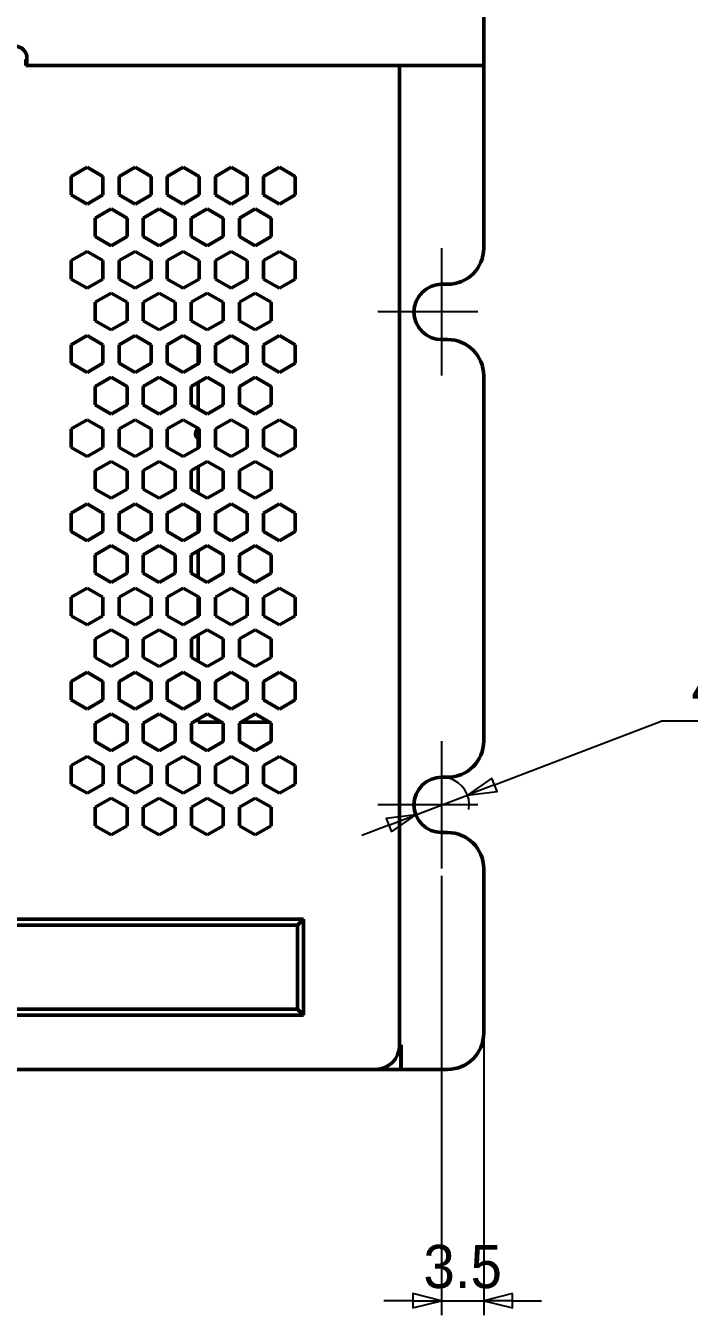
# Model space of a CAD drawing. Header units: millimetres. Extents: x 29 to 1149, y -40 to 354.
# Drawn here: x 184.7 to 239.9, y 176.5 to 283.8 of the extents above; entities that cross this region are included whole.
import ezdxf

# ---------------------------------------------------------------- set-up
doc = ezdxf.new("R2010")
doc.units = ezdxf.units.MM
doc.header["$LTSCALE"] = 1.2
doc.layers.get('0').update_dxf_attribs({"lineweight": 25})
doc.layers.add('외형선(ISO)', color=7, linetype='Continuous', lineweight=50)
doc.layers.add('중심 표식(ISO)', color=3, linetype='Continuous', lineweight=25, true_color=0x00ff00)
doc.layers.add('치수(ISO)', color=1, linetype='Continuous', lineweight=25, true_color=0xff0000)
doc.styles.add('레이블 문자 (JIS)', font='')
doc.styles.get('레이블 문자 (JIS)').set_extended_font_data('Gulim')
doc.dimstyles.new('복사 대상기본값 (JIS)', dxfattribs={"dimscale": 1.2, "dimtxt": 3, "dimasz": 2, "dimexe": 1, "dimexo": 0.5, "dimgap": 0.8, "dimtad": 1, "dimdsep": 46, "dimtxsty": '레이블 문자 (JIS)', "dimblk": 'Filled-1', "dimcen": 0.09, "dimdle": 10, "dimclrd": 256, "dimclre": 256, "dimclrt": 256, "dimazin": 2, "dimtfac": 0.666667, "dimtmove": 0, "dimatfit": 3, "dimldrblk": 'OPEN', "dimfxl": 1, "dimtolj": 1, "dimtzin": 0, "dimlwd": -1, "dimlwe": -1, "dimarcsym": 0})

# ---------------------------------------------------------------- blocks, each defined once
blk = doc.blocks.new('Filled-1')
at = {"color": 0}
for p, q in [((0, 0), (-1, 0.25)), ((-1, 0.25), (-1, -0.25)), ((-1, 0), (0, 0)), ((-1, -0.25), (0, 0))]:
    blk.add_line(p, q, dxfattribs=at)
at = {"color": 0, "flags": 128}
blk.add_lwpolyline([(-1, -0.25), (0, 0), (-1, 0.25), (-1, -0.25)], dxfattribs=at)
at = {"color": 0}
blk.add_solid([(-1, -0.25), (0, 0), (-1, 0.25), (-1, -0.25)], dxfattribs=at)
blk = doc.blocks.new('*D25')
at = {"layer": 'Defpoints', "color": 0}
for p in [(219.3, 213.68), (222.8, 199.98), (222.8, 177.74)]:
    blk.add_point(p, dxfattribs=at)
at = {"layer": '치수(ISO)', "color": 7}
for p, q in [((219.3, 213.08), (219.3, 176.54)), ((222.8, 199.38), (222.8, 176.54)), ((216.9, 177.74), (214.5, 177.74)), ((219.3, 177.74), (222.8, 177.74)), ((225.2, 177.74), (227.6, 177.74))]:
    blk.add_line(p, q, dxfattribs=at)
at = {"layer": '치수(ISO)', "color": 7, "linetype": 'ByBlock', "xscale": 2.4, "yscale": 2.4, "zscale": 2.4}
blk.add_blockref('Filled-1', (219.3, 177.74), dxfattribs=at)
at = {"layer": '치수(ISO)', "color": 7, "linetype": 'ByBlock', "xscale": 2.4, "yscale": 2.4, "zscale": 2.4, "rotation": 180}
blk.add_blockref('Filled-1', (222.8, 177.74), dxfattribs=at)
at = {"layer": '치수(ISO)', "color": 7, "insert": (221.05, 182.39), "char_height": 3.6, "attachment_point": 2, "style": '레이블 문자 (JIS)'}
blk.add_mtext('\\A1;3.5', dxfattribs=at)
blk = doc.blocks.new('_Open')
at = {"color": 0, "linetype": 'ByBlock', "lineweight": -2}
for p, q in [((-1, 0.167), (0, 0)), ((-1, -0.167), (0, 0)), ((0, 0), (-1, 0))]:
    blk.add_line(p, q, dxfattribs=at)
blk = doc.blocks.new('*D26')
at = {"layer": 'Defpoints', "color": 0}
for p in [(221.45, 219.8), (217.15, 218.16)]:
    blk.add_point(p, dxfattribs=at)
at = {"layer": '치수(ISO)', "color": 7}
for p, q in [((223.69, 220.66), (237.56, 225.96)), ((256.02, 225.96), (237.56, 225.96)), ((217.15, 218.16), (221.45, 219.8)), ((214.91, 217.31), (212.66, 216.45))]:
    blk.add_line(p, q, dxfattribs=at)
blk.add_arc((219.3, 218.98), 2.3, 350.652, 75.0106, dxfattribs=at)
at = {"layer": '치수(ISO)', "color": 7, "linetype": 'ByBlock', "xscale": 2.4, "yscale": 2.4, "zscale": 2.4}
for p, rotation in [((221.45, 219.8), 200.8953186600196), ((217.15, 218.16), 20.8953186600196)]:
    blk.add_blockref('Filled-1', p, dxfattribs=dict(at, rotation=rotation))
at = {"layer": '치수(ISO)', "color": 7, "insert": (247.27, 230.61), "char_height": 3.6, "attachment_point": 2, "style": '레이블 문자 (JIS)'}
blk.add_mtext('\\A1;\\fGulim|b0|i0;4-∅4.6', dxfattribs=at)

msp = doc.modelspace()

# ---------------------------------------------------------------- linework, layer by layer
at = {"layer": '외형선(ISO)', "color": 7}
for p, q in [((222.7972, 280.4841), (222.7972, 285.4841)), ((184.7972, 280.4841), (184.7972, 281.0841)), ((184.6971, 280.984), (184.6971, 280.484)), ((184.7972, 280.4841), (184.6971, 280.4841)), ((208.2972, 280.4841), (184.6971, 280.484)), ((184.7972, 280.4841), (219.7972, 280.4841)), ((206.1177, 280.4841), (206.1177, 280.4841)), ((215.7976, 198.9841), (215.7971, 280.4841)), ((222.7972, 280.4841), (219.7972, 280.4841)), ((222.7972, 280.4841), (222.7972, 279.4841)), ((222.7972, 279.4841), (222.7972, 265.2841)), ((188.4722, 271.249), (189.7972, 272.014)), ((189.7972, 272.014), (191.1222, 271.249)), ((192.4722, 271.249), (193.7972, 272.014)), ((193.7972, 272.014), (195.1222, 271.249)), ((196.4722, 271.249), (197.7972, 272.014)), ((197.7972, 272.014), (199.1222, 271.249)), ((200.4722, 271.2491), (201.7972, 272.0141)), ((201.7972, 272.0141), (203.1222, 271.2491)), ((204.4722, 271.2491), (205.7972, 272.0141)), ((205.7972, 272.0141), (207.1222, 271.2491)), ((188.4722, 269.719), (188.4722, 271.249)), ((191.1222, 271.249), (191.1222, 269.719)), ((192.4722, 269.719), (192.4722, 271.249)), ((195.1222, 271.249), (195.1222, 269.719)), ((196.4722, 269.719), (196.4722, 271.249)), ((199.1222, 271.249), (199.1222, 269.719)), ((200.4722, 269.719), (200.4722, 271.2491)), ((203.1222, 271.2491), (203.1222, 269.7191)), ((204.4722, 269.7191), (204.4722, 271.2491)), ((207.1222, 271.2491), (207.1222, 269.7191)), ((189.7972, 268.954), (188.4722, 269.719)), ((191.1222, 269.719), (189.7972, 268.954)), ((193.7972, 268.954), (192.4722, 269.719)), ((195.1222, 269.719), (193.7972, 268.954)), ((197.7972, 268.954), (196.4722, 269.719)), ((199.1222, 269.719), (197.7972, 268.954)), ((201.7972, 268.9541), (200.4722, 269.719)), ((203.1222, 269.7191), (201.7972, 268.9541)), ((205.7972, 268.9541), (204.4722, 269.7191)), ((207.1222, 269.7191), (205.7972, 268.9541)), ((190.4722, 267.7849), (191.7972, 268.5499)), ((191.7972, 268.5499), (193.1222, 267.7849)), ((194.4722, 267.7849), (195.7972, 268.5499)), ((195.7972, 268.5499), (197.1222, 267.7849)), ((198.4722, 267.7849), (199.7972, 268.5499)), ((199.7972, 268.5499), (201.1222, 267.785)), ((202.4722, 267.785), (203.7972, 268.55)), ((203.7972, 268.55), (205.1222, 267.785)), ((190.4722, 266.2549), (190.4722, 267.7849)), ((193.1222, 267.7849), (193.1222, 266.2549)), ((194.4722, 266.2549), (194.4722, 267.7849)), ((197.1222, 267.7849), (197.1222, 266.2549)), ((198.4722, 266.2549), (198.4722, 267.7849)), ((201.1222, 267.785), (201.1222, 266.2549)), ((202.4722, 266.255), (202.4722, 267.785)), ((205.1222, 267.785), (205.1222, 266.255)), ((191.7972, 265.4899), (190.4722, 266.2549)), ((193.1222, 266.2549), (191.7972, 265.4899)), ((195.7972, 265.4899), (194.4722, 266.2549)), ((197.1222, 266.2549), (195.7972, 265.4899)), ((199.7972, 265.4899), (198.4722, 266.2549)), ((201.1222, 266.2549), (199.7972, 265.4899)), ((203.7972, 265.49), (202.4722, 266.255)), ((205.1222, 266.255), (203.7972, 265.49)), ((188.4722, 264.249), (189.7972, 265.014)), ((189.7972, 265.014), (191.1222, 264.249)), ((192.4722, 264.249), (193.7972, 265.014)), ((193.7972, 265.014), (195.1222, 264.249)), ((196.4722, 264.249), (197.7972, 265.014)), ((197.7972, 265.014), (199.1222, 264.249)), ((200.4722, 264.2491), (201.7972, 265.0141)), ((201.7972, 265.0141), (203.1222, 264.2491)), ((204.4722, 264.2491), (205.7972, 265.0141)), ((205.7972, 265.0141), (207.1222, 264.2491)), ((188.4722, 262.719), (188.4722, 264.249)), ((191.1222, 264.249), (191.1223, 262.719)), ((192.4722, 262.719), (192.4722, 264.249)), ((195.1222, 264.249), (195.1223, 262.719)), ((196.4722, 262.719), (196.4722, 264.249)), ((199.1222, 264.249), (199.1223, 262.719)), ((200.4722, 262.719), (200.4722, 264.2491)), ((203.1222, 264.2491), (203.1223, 262.7191)), ((204.4722, 262.7191), (204.4722, 264.2491)), ((207.1222, 264.2491), (207.1223, 262.7191)), ((189.7972, 261.954), (188.4722, 262.719)), ((191.1223, 262.719), (189.7972, 261.954)), ((193.7972, 261.954), (192.4722, 262.719)), ((195.1223, 262.719), (193.7972, 261.954)), ((197.7972, 261.954), (196.4722, 262.719)), ((199.1223, 262.719), (197.7972, 261.954)), ((201.7972, 261.9541), (200.4722, 262.719)), ((203.1223, 262.7191), (201.7972, 261.9541)), ((205.7972, 261.9541), (204.4722, 262.7191)), ((207.1223, 262.7191), (205.7972, 261.9541)), ((219.2972, 262.2841), (219.7972, 262.2841)), ((190.4722, 260.7849), (191.7972, 261.5499)), ((190.4722, 259.2549), (190.4722, 260.7849)), ((191.7972, 261.5499), (193.1223, 260.7849)), ((193.1223, 260.7849), (193.1223, 259.2549)), ((194.4722, 260.7849), (195.7972, 261.5499)), ((194.4722, 259.2549), (194.4722, 260.7849)), ((195.7972, 261.5499), (197.1223, 260.7849)), ((197.1223, 260.7849), (197.1223, 259.2549)), ((198.4722, 260.7849), (199.7972, 261.5499)), ((198.4722, 259.2549), (198.4722, 260.7849)), ((199.7972, 261.5499), (201.1223, 260.785)), ((201.1223, 260.785), (201.1223, 259.2549)), ((202.4722, 260.785), (203.7972, 261.55)), ((202.4722, 259.255), (202.4722, 260.785)), ((203.7972, 261.55), (205.1223, 260.785)), ((205.1223, 260.785), (205.1223, 259.255)), ((191.7973, 258.4899), (190.4722, 259.2549)), ((193.1223, 259.2549), (191.7973, 258.4899)), ((195.7973, 258.4899), (194.4722, 259.2549)), ((197.1223, 259.2549), (195.7973, 258.4899)), ((199.7973, 258.4899), (198.4722, 259.2549)), ((201.1223, 259.2549), (199.7973, 258.4899)), ((203.7973, 258.49), (202.4722, 259.255)), ((205.1223, 259.255), (203.7973, 258.49)), ((188.4722, 257.249), (189.7973, 258.014)), ((189.7973, 258.014), (191.1223, 257.249)), ((192.4722, 257.249), (193.7973, 258.014)), ((193.7973, 258.014), (195.1223, 257.249)), ((196.4722, 257.249), (197.7973, 258.014)), ((197.7973, 258.014), (199.1223, 257.249)), ((200.4722, 257.2491), (201.7973, 258.0141)), ((201.7973, 258.0141), (203.1223, 257.2491)), ((204.4722, 257.2491), (205.7973, 258.0141)), ((205.7973, 258.0141), (207.1223, 257.2491)), ((219.7972, 257.6841), (219.2972, 257.6841)), ((188.4722, 255.719), (188.4722, 257.249)), ((191.1223, 257.249), (191.1223, 255.719)), ((192.4722, 255.719), (192.4722, 257.249)), ((195.1223, 257.249), (195.1223, 255.719)), ((196.4722, 255.719), (196.4722, 257.249)), ((199.0292, 257.3028), (199.0292, 255.6653)), ((199.1223, 257.249), (199.1223, 255.719)), ((200.4722, 255.719), (200.4722, 257.2491)), ((203.1223, 257.2491), (203.1223, 255.7191)), ((204.4722, 255.7191), (204.4722, 257.2491)), ((207.1223, 257.2491), (207.1223, 255.7191)), ((189.7973, 254.954), (188.4722, 255.719)), ((191.1223, 255.719), (189.7973, 254.954)), ((193.7973, 254.954), (192.4722, 255.719)), ((195.1223, 255.719), (193.7973, 254.954)), ((197.7973, 254.954), (196.4722, 255.719)), ((199.1223, 255.719), (197.7973, 254.954)), ((201.7973, 254.9541), (200.4722, 255.719)), ((203.1223, 255.7191), (201.7973, 254.9541)), ((205.7973, 254.9541), (204.4722, 255.7191)), ((207.1223, 255.7191), (205.7973, 254.9541)), ((190.4723, 253.7849), (191.7973, 254.5499)), ((191.7973, 254.5499), (193.1223, 253.7849)), ((194.4723, 253.7849), (195.7973, 254.5499)), ((195.7973, 254.5499), (197.1223, 253.7849)), ((198.4723, 253.7849), (199.7973, 254.5499)), ((199.7973, 254.5499), (201.1223, 253.785)), ((202.4723, 253.785), (203.7973, 254.55)), ((203.7973, 254.55), (205.1223, 253.785)), ((222.7972, 254.6841), (222.7972, 224.2841)), ((190.4723, 252.2549), (190.4723, 253.7849)), ((193.1223, 253.7849), (193.1223, 252.2549)), ((194.4723, 252.2549), (194.4723, 253.7849)), ((197.1223, 253.7849), (197.1223, 252.2549)), ((198.4723, 252.2549), (198.4723, 253.7849)), ((199.0292, 254.1065), (199.0292, 251.9334)), ((201.1223, 253.785), (201.1223, 252.2549)), ((202.4723, 252.255), (202.4723, 253.785)), ((205.1223, 253.785), (205.1223, 252.255)), ((191.7973, 251.4899), (190.4723, 252.2549)), ((193.1223, 252.2549), (191.7973, 251.4899)), ((195.7973, 251.4899), (194.4723, 252.2549)), ((197.1223, 252.2549), (195.7973, 251.4899)), ((199.7973, 251.4899), (198.4723, 252.2549)), ((201.1223, 252.2549), (199.7973, 251.4899)), ((203.7973, 251.49), (202.4723, 252.255)), ((205.1223, 252.255), (203.7973, 251.49)), ((188.4723, 250.249), (189.7973, 251.014)), ((189.7973, 251.014), (191.1223, 250.249)), ((192.4723, 250.249), (193.7973, 251.014)), ((193.7973, 251.014), (195.1223, 250.249)), ((196.4723, 250.249), (197.7973, 251.014)), ((197.7973, 251.014), (199.1223, 250.249)), ((200.4723, 250.2491), (201.7973, 251.0141)), ((201.7973, 251.0141), (203.1223, 250.2491)), ((204.4723, 250.2491), (205.7973, 251.0141)), ((205.7973, 251.0141), (207.1223, 250.2491)), ((188.4723, 248.719), (188.4723, 250.249)), ((191.1223, 250.249), (191.1223, 248.719)), ((192.4723, 248.719), (192.4723, 250.249)), ((195.1223, 250.249), (195.1223, 248.719)), ((196.4723, 248.719), (196.4723, 250.249)), ((198.826, 249.8843), (198.826, 249.8318)), ((199.0292, 250.3028), (199.0292, 248.6653)), ((199.1223, 250.249), (199.1223, 248.719)), ((200.4723, 248.719), (200.4723, 250.2491)), ((203.1223, 250.2491), (203.1223, 248.7191)), ((204.4723, 248.7191), (204.4723, 250.2491)), ((207.1223, 250.2491), (207.1223, 248.7191)), ((189.7973, 247.954), (188.4723, 248.719)), ((191.1223, 248.719), (189.7973, 247.954)), ((193.7973, 247.954), (192.4723, 248.719)), ((195.1223, 248.719), (193.7973, 247.954)), ((197.7973, 247.954), (196.4723, 248.719)), ((199.1223, 248.719), (197.7973, 247.954)), ((201.7973, 247.9541), (200.4723, 248.719)), ((203.1223, 248.7191), (201.7973, 247.9541)), ((205.7973, 247.9541), (204.4723, 248.7191)), ((207.1223, 248.7191), (205.7973, 247.9541)), ((190.4723, 246.7849), (191.7973, 247.5499)), ((190.4723, 245.2549), (190.4723, 246.7849)), ((191.7973, 247.5499), (193.1223, 246.7849)), ((193.1223, 246.7849), (193.1223, 245.2549)), ((194.4723, 246.7849), (195.7973, 247.5499)), ((194.4723, 245.2549), (194.4723, 246.7849)), ((195.7973, 247.5499), (197.1223, 246.7849)), ((197.1223, 246.7849), (197.1223, 245.2549)), ((198.4723, 246.7849), (199.7973, 247.5499)), ((198.4723, 245.2549), (198.4723, 246.7849)), ((199.0292, 247.1065), (199.0292, 244.9334)), ((199.7973, 247.5499), (201.1223, 246.785)), ((201.1223, 246.785), (201.1223, 245.2549)), ((202.4723, 246.785), (203.7973, 247.55)), ((202.4723, 245.255), (202.4723, 246.785)), ((203.7973, 247.55), (205.1223, 246.785)), ((205.1223, 246.785), (205.1223, 245.255)), ((191.7973, 244.4899), (190.4723, 245.2549)), ((193.1223, 245.2549), (191.7973, 244.4899)), ((195.7973, 244.4899), (194.4723, 245.2549)), ((197.1223, 245.2549), (195.7973, 244.4899)), ((199.7973, 244.4899), (198.4723, 245.2549)), ((201.1223, 245.2549), (199.7973, 244.4899)), ((203.7973, 244.49), (202.4723, 245.255)), ((205.1223, 245.255), (203.7973, 244.49)), ((188.4723, 243.249), (189.7973, 244.014)), ((189.7973, 244.014), (191.1224, 243.249)), ((192.4723, 243.249), (193.7973, 244.014)), ((193.7973, 244.014), (195.1224, 243.249)), ((196.4723, 243.249), (197.7973, 244.014)), ((197.7973, 244.014), (199.1224, 243.249)), ((200.4723, 243.2491), (201.7973, 244.0141)), ((201.7973, 244.0141), (203.1224, 243.2491)), ((204.4723, 243.2491), (205.7973, 244.0141)), ((205.7973, 244.0141), (207.1224, 243.2491)), ((188.4723, 241.719), (188.4723, 243.249)), ((191.1224, 243.249), (191.1224, 241.719)), ((192.4723, 241.719), (192.4723, 243.249)), ((195.1224, 243.249), (195.1224, 241.719)), ((196.4723, 241.719), (196.4723, 243.249)), ((199.0292, 243.3028), (199.0292, 241.6652)), ((199.1224, 243.249), (199.1224, 241.719)), ((200.4723, 241.719), (200.4723, 243.2491)), ((203.1224, 243.2491), (203.1224, 241.7191)), ((204.4723, 241.7191), (204.4723, 243.2491)), ((207.1224, 243.2491), (207.1224, 241.7191)), ((189.7973, 240.954), (188.4723, 241.719)), ((191.1224, 241.719), (189.7973, 240.954)), ((193.7973, 240.954), (192.4723, 241.719)), ((195.1224, 241.719), (193.7973, 240.954)), ((197.7973, 240.954), (196.4723, 241.719)), ((199.1224, 241.719), (197.7973, 240.954)), ((201.7973, 240.9541), (200.4723, 241.719)), ((203.1224, 241.7191), (201.7973, 240.9541)), ((205.7973, 240.9541), (204.4723, 241.7191)), ((207.1224, 241.7191), (205.7973, 240.9541)), ((190.4723, 239.7849), (191.7973, 240.5499)), ((191.7973, 240.5499), (193.1224, 239.7849)), ((194.4723, 239.7849), (195.7973, 240.5499)), ((195.7973, 240.5499), (197.1224, 239.7849)), ((198.4723, 239.7849), (199.7973, 240.5499)), ((199.7973, 240.5499), (201.1224, 239.785)), ((202.4723, 239.785), (203.7973, 240.55)), ((203.7973, 240.55), (205.1224, 239.785)), ((190.4723, 238.2549), (190.4723, 239.7849)), ((193.1224, 239.7849), (193.1224, 238.2549)), ((194.4723, 238.2549), (194.4723, 239.7849)), ((197.1224, 239.7849), (197.1224, 238.2549)), ((198.4723, 238.2549), (198.4723, 239.7849)), ((199.0292, 240.1064), (199.0292, 237.9335)), ((201.1224, 239.785), (201.1224, 238.2549)), ((202.4723, 238.255), (202.4723, 239.785)), ((205.1224, 239.785), (205.1224, 238.255)), ((191.7974, 237.4899), (190.4723, 238.2549)), ((193.1224, 238.2549), (191.7974, 237.4899)), ((195.7974, 237.4899), (194.4723, 238.2549)), ((197.1224, 238.2549), (195.7974, 237.4899)), ((199.7974, 237.4899), (198.4723, 238.2549)), ((201.1224, 238.2549), (199.7974, 237.4899)), ((203.7974, 237.49), (202.4723, 238.255)), ((205.1224, 238.255), (203.7974, 237.49)), ((188.4723, 236.249), (189.7974, 237.014)), ((188.4724, 234.719), (188.4723, 236.249)), ((189.7974, 237.014), (191.1224, 236.249)), ((191.1224, 236.249), (191.1224, 234.719)), ((192.4723, 236.249), (193.7974, 237.014)), ((192.4724, 234.719), (192.4723, 236.249)), ((193.7974, 237.014), (195.1224, 236.249)), ((195.1224, 236.249), (195.1224, 234.719)), ((196.4723, 236.249), (197.7974, 237.014)), ((196.4724, 234.719), (196.4723, 236.249)), ((197.7974, 237.014), (199.1224, 236.249)), ((199.0292, 236.3029), (199.0292, 234.6652)), ((199.1224, 236.249), (199.1224, 234.719)), ((200.4723, 236.2491), (201.7974, 237.0141)), ((200.4724, 234.719), (200.4723, 236.2491)), ((201.7974, 237.0141), (203.1224, 236.2491)), ((203.1224, 236.2491), (203.1224, 234.7191)), ((204.4723, 236.2491), (205.7974, 237.0141)), ((204.4724, 234.7191), (204.4723, 236.2491)), ((205.7974, 237.0141), (207.1224, 236.2491)), ((207.1224, 236.2491), (207.1224, 234.7191)), ((189.7974, 233.954), (188.4724, 234.719)), ((191.1224, 234.719), (189.7974, 233.954)), ((193.7974, 233.954), (192.4724, 234.719)), ((195.1224, 234.719), (193.7974, 233.954)), ((197.7974, 233.954), (196.4724, 234.719)), ((199.1224, 234.719), (197.7974, 233.954)), ((201.7974, 233.9541), (200.4724, 234.719)), ((203.1224, 234.7191), (201.7974, 233.9541)), ((205.7974, 233.9541), (204.4724, 234.7191)), ((207.1224, 234.7191), (205.7974, 233.9541)), ((190.4724, 232.7849), (191.7974, 233.5499)), ((190.4724, 231.2549), (190.4724, 232.7849)), ((191.7974, 233.5499), (193.1224, 232.7849)), ((193.1224, 232.7849), (193.1224, 231.2549)), ((194.4724, 232.7849), (195.7974, 233.5499)), ((194.4724, 231.2549), (194.4724, 232.7849)), ((195.7974, 233.5499), (197.1224, 232.7849)), ((197.1224, 232.7849), (197.1224, 231.2549)), ((198.4724, 232.7849), (199.7974, 233.5499)), ((198.4724, 231.2549), (198.4724, 232.7849)), ((199.0292, 233.1064), (199.0292, 230.9335)), ((199.7974, 233.5499), (201.1224, 232.785)), ((201.1224, 232.785), (201.1224, 231.2549)), ((202.4724, 232.785), (203.7974, 233.55)), ((202.4724, 231.255), (202.4724, 232.785)), ((203.7974, 233.55), (205.1224, 232.785)), ((205.1224, 232.785), (205.1224, 231.255)), ((191.7974, 230.4899), (190.4724, 231.2549)), ((193.1224, 231.2549), (191.7974, 230.4899)), ((195.7974, 230.4899), (194.4724, 231.2549)), ((197.1224, 231.2549), (195.7974, 230.4899)), ((199.7974, 230.4899), (198.4724, 231.2549)), ((201.1224, 231.2549), (199.7974, 230.4899)), ((203.7974, 230.49), (202.4724, 231.255)), ((205.1224, 231.255), (203.7974, 230.49)), ((188.4724, 229.249), (189.7974, 230.014)), ((189.7974, 230.014), (191.1224, 229.249)), ((192.4724, 229.249), (193.7974, 230.014)), ((193.7974, 230.014), (195.1224, 229.249)), ((196.4724, 229.249), (197.7974, 230.014)), ((197.7974, 230.014), (199.1224, 229.249)), ((200.4724, 229.2491), (201.7974, 230.0141)), ((201.7974, 230.0141), (203.1224, 229.2491)), ((204.4724, 229.2491), (205.7974, 230.0141)), ((205.7974, 230.0141), (207.1224, 229.2491)), ((188.4724, 227.719), (188.4724, 229.249)), ((191.1224, 229.249), (191.1224, 227.719)), ((192.4724, 227.719), (192.4724, 229.249)), ((195.1224, 229.249), (195.1224, 227.719)), ((196.4724, 227.719), (196.4724, 229.249)), ((199.0292, 229.3029), (199.0292, 227.6652)), ((199.1224, 229.249), (199.1224, 227.719)), ((200.4724, 227.719), (200.4724, 229.2491)), ((203.1224, 229.2491), (203.1224, 227.7191)), ((204.4724, 227.7191), (204.4724, 229.2491)), ((207.1224, 229.2491), (207.1224, 227.7191)), ((189.7974, 226.954), (188.4724, 227.719)), ((191.1224, 227.719), (189.7974, 226.954)), ((193.7974, 226.954), (192.4724, 227.719)), ((195.1224, 227.719), (193.7974, 226.954)), ((197.7974, 226.954), (196.4724, 227.719)), ((199.1224, 227.719), (197.7974, 226.954)), ((201.7974, 226.9541), (200.4724, 227.719)), ((203.1224, 227.7191), (201.7974, 226.9541)), ((205.7974, 226.9541), (204.4724, 227.7191)), ((207.1224, 227.7191), (205.7974, 226.9541)), ((190.4724, 225.7849), (191.7974, 226.5499)), ((191.7974, 226.5499), (193.1224, 225.7849)), ((194.4724, 225.7849), (195.7974, 226.5499)), ((195.7974, 226.5499), (197.1224, 225.7849)), ((198.4724, 225.7849), (199.7974, 226.5499)), ((199.7974, 226.5499), (201.1224, 225.785)), ((202.4724, 225.785), (203.7974, 226.55)), ((203.7974, 226.55), (205.1224, 225.785)), ((190.4724, 224.2549), (190.4724, 225.7849)), ((193.1224, 225.7849), (193.1225, 224.2549)), ((194.4724, 224.2549), (194.4724, 225.7849)), ((197.1224, 225.7849), (197.1225, 224.2549)), ((198.4724, 224.2549), (198.4724, 225.7849)), ((199.0292, 226.1064), (199.0292, 225.8551)), ((201.001, 225.8551), (199.0292, 225.8551)), ((201.1224, 225.785), (201.1225, 224.2549)), ((202.4724, 224.255), (202.4724, 225.785)), ((205.001, 225.8551), (202.5939, 225.8551)), ((205.1224, 225.785), (205.1225, 224.255)), ((191.7974, 223.4899), (190.4724, 224.2549)), ((193.1225, 224.2549), (191.7974, 223.4899)), ((195.7974, 223.4899), (194.4724, 224.2549)), ((197.1225, 224.2549), (195.7974, 223.4899)), ((199.7974, 223.4899), (198.4724, 224.2549)), ((201.1225, 224.2549), (199.7974, 223.4899)), ((203.7974, 223.49), (202.4724, 224.255)), ((205.1225, 224.255), (203.7974, 223.49)), ((188.4724, 222.249), (189.7974, 223.014)), ((188.4724, 220.719), (188.4724, 222.249)), ((189.7974, 223.014), (191.1225, 222.249)), ((191.1225, 222.249), (191.1225, 220.719)), ((192.4724, 222.249), (193.7974, 223.014)), ((192.4724, 220.719), (192.4724, 222.249)), ((193.7974, 223.014), (195.1225, 222.249)), ((195.1225, 222.249), (195.1225, 220.719)), ((196.4724, 222.249), (197.7974, 223.014)), ((196.4724, 220.719), (196.4724, 222.249)), ((197.7974, 223.014), (199.1225, 222.249)), ((199.1225, 222.249), (199.1225, 220.719)), ((200.4724, 222.2491), (201.7974, 223.0141)), ((200.4724, 220.719), (200.4724, 222.2491)), ((201.7974, 223.0141), (203.1225, 222.2491)), ((203.1225, 222.2491), (203.1225, 220.7191)), ((204.4724, 222.2491), (205.7974, 223.0141)), ((204.4724, 220.7191), (204.4724, 222.2491)), ((205.7974, 223.0141), (207.1225, 222.2491)), ((207.1225, 222.2491), (207.1225, 220.7191)), ((219.2972, 221.2841), (219.7972, 221.2841)), ((189.7974, 219.954), (188.4724, 220.719)), ((191.1225, 220.719), (189.7974, 219.954)), ((193.7974, 219.954), (192.4724, 220.719)), ((195.1225, 220.719), (193.7974, 219.954)), ((197.7974, 219.954), (196.4724, 220.719)), ((199.1225, 220.719), (197.7974, 219.954)), ((201.7974, 219.9541), (200.4724, 220.719)), ((203.1225, 220.7191), (201.7974, 219.9541)), ((205.7974, 219.9541), (204.4724, 220.7191)), ((207.1225, 220.7191), (205.7974, 219.9541)), ((190.4724, 218.7849), (191.7975, 219.5499)), ((190.4724, 217.2549), (190.4724, 218.7849)), ((191.7975, 219.5499), (193.1225, 218.7849)), ((193.1225, 218.7849), (193.1225, 217.2549)), ((194.4724, 218.7849), (195.7975, 219.5499)), ((194.4724, 217.2549), (194.4724, 218.7849)), ((195.7975, 219.5499), (197.1225, 218.7849)), ((197.1225, 218.7849), (197.1225, 217.2549)), ((198.4724, 218.7849), (199.7975, 219.5499)), ((198.4724, 217.2549), (198.4724, 218.7849)), ((199.7975, 219.5499), (201.1225, 218.785)), ((201.1225, 218.785), (201.1225, 217.2549)), ((202.4724, 218.785), (203.7975, 219.55)), ((202.4724, 217.255), (202.4724, 218.785)), ((203.7975, 219.55), (205.1225, 218.785)), ((205.1225, 218.785), (205.1225, 217.255)), ((191.7975, 216.4899), (190.4724, 217.2549)), ((193.1225, 217.2549), (191.7975, 216.4899)), ((195.7975, 216.4899), (194.4724, 217.2549)), ((197.1225, 217.2549), (195.7975, 216.4899)), ((199.7975, 216.4899), (198.4724, 217.2549)), ((201.1225, 217.2549), (199.7975, 216.4899)), ((203.7975, 216.49), (202.4724, 217.255)), ((205.1225, 217.255), (203.7975, 216.49)), ((219.7972, 216.6841), (219.2972, 216.6841)), ((222.7972, 213.6841), (222.7972, 199.9841)), ((207.7975, 209.4841), (106.7975, 209.4836)), ((207.7975, 209.4841), (207.2975, 208.9841)), ((207.7975, 201.4841), (207.7975, 209.4841)), ((107.2975, 208.9836), (207.2975, 208.9841)), ((207.2975, 208.9841), (207.2975, 201.9841)), ((207.2975, 201.9841), (107.2975, 201.9836)), ((207.2975, 201.9841), (207.7975, 201.4841)), ((106.7975, 201.4836), (207.7975, 201.4841)), ((215.9321, 199.0225), (215.7976, 199.0225)), ((215.8937, 198.9841), (215.7976, 198.9841)), ((215.9321, 199.0225), (215.8937, 198.9841)), ((215.8937, 198.9841), (215.8937, 196.9841)), ((215.9321, 199.0225), (215.9321, 196.9841)), ((100.7976, 196.9835), (213.7976, 196.9841)), ((215.8937, 196.9841), (209.1115, 196.9841)), ((215.9321, 196.9841), (215.8937, 196.9841)), ((219.7972, 196.9841), (215.9321, 196.9841))]:
    msp.add_line(p, q, dxfattribs=at)
for centre, radius, start, end in [((183.7972, 281.0841), 1, 0, 90), ((219.7972, 265.2841), 3, 270, 0), ((219.2972, 259.9841), 2.3, 90, 270), ((219.7972, 254.6841), 3, 0, 90), ((199.2832, 249.8843), 0.4572, 123.748989, 180), ((199.2832, 249.8318), 0.4572, 180, 236.251011), ((219.7972, 224.2841), 3, 270, 0), ((219.2972, 218.9841), 2.3, 90, 270), ((219.7972, 213.6841), 3, 0, 90), ((219.7972, 199.9841), 3, 270, 0), ((213.7976, 198.9841), 2, 270.00029, 0.00029)]:
    msp.add_arc(centre, radius, start, end, dxfattribs=at)
at = {"layer": '중심 표식(ISO)', "color": 7}
for p, q in [((219.2972, 265.2841), (219.2972, 254.6841)), ((222.2972, 259.9841), (213.9972, 259.9841)), ((219.2972, 224.2841), (219.2972, 213.6841)), ((222.2972, 218.9841), (213.9972, 218.9841))]:
    msp.add_line(p, q, dxfattribs=at)

# ---------------------------------------------------------------- dimensions: what is measured, and where the dimension line sits
at = {"layer": '치수(ISO)', "color": 7}
dim = msp.add_diameter_dim_2p(p1=(217.1484, 218.1638), p2=(221.4459, 219.8044), text='\\fGulim|b0|i0;4-<>', dimstyle='복사 대상기본값 (JIS)', override={"dimgap": 0.8, "dimtih": 1, "dimtoh": 1, "dimdec": 2, "dimlfac": 1, "dimclrd": 7, "dimclre": 7, "dimclrt": 7, "dimtol": 0, "dimlim": 0, "dimtp": 0, "dimtm": 0, "dimtdec": 2, "dimatfit": 2}, dxfattribs=at)
dim.commit()
dim.dimension.update_dxf_attribs({"geometry": '*D26', "text_midpoint": (247.2687, 225.957), "dimtype": 163})
dim = msp.add_linear_dim(base=(222.7972, 177.7377), p1=(219.2972, 213.6841), p2=(222.7972, 199.9841), angle=180, dimstyle='복사 대상기본값 (JIS)', override={"dimgap": 0.8, "dimdec": 2, "dimclrd": 7, "dimclre": 7, "dimclrt": 7, "dimtol": 0, "dimlim": 0, "dimtp": 0, "dimtm": 0, "dimtdec": 2, "dimtofl": 1, "dimatfit": 1}, dxfattribs=at)
dim.commit()
dim.dimension.update_dxf_attribs({"geometry": '*D25', "text_midpoint": (221.0472, 177.7377), "dimtype": 160})

doc.saveas('drawing.dxf')
